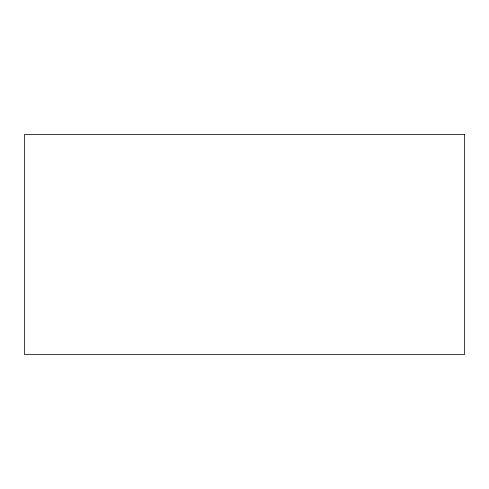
<?xml version="1.0" encoding="UTF-8"?>
<svg xmlns="http://www.w3.org/2000/svg" width="489" height="489" viewBox="0 0 489 489"><rect width="100%" height="100%" fill="white"/><g stroke="black" fill="none" stroke-linecap="round" stroke-linejoin="round"><path stroke-width="0.73" d="M464.55 134.475L24.45 134.475L24.45 354.525L464.55 354.525L464.55 134.475"/></g></svg>
